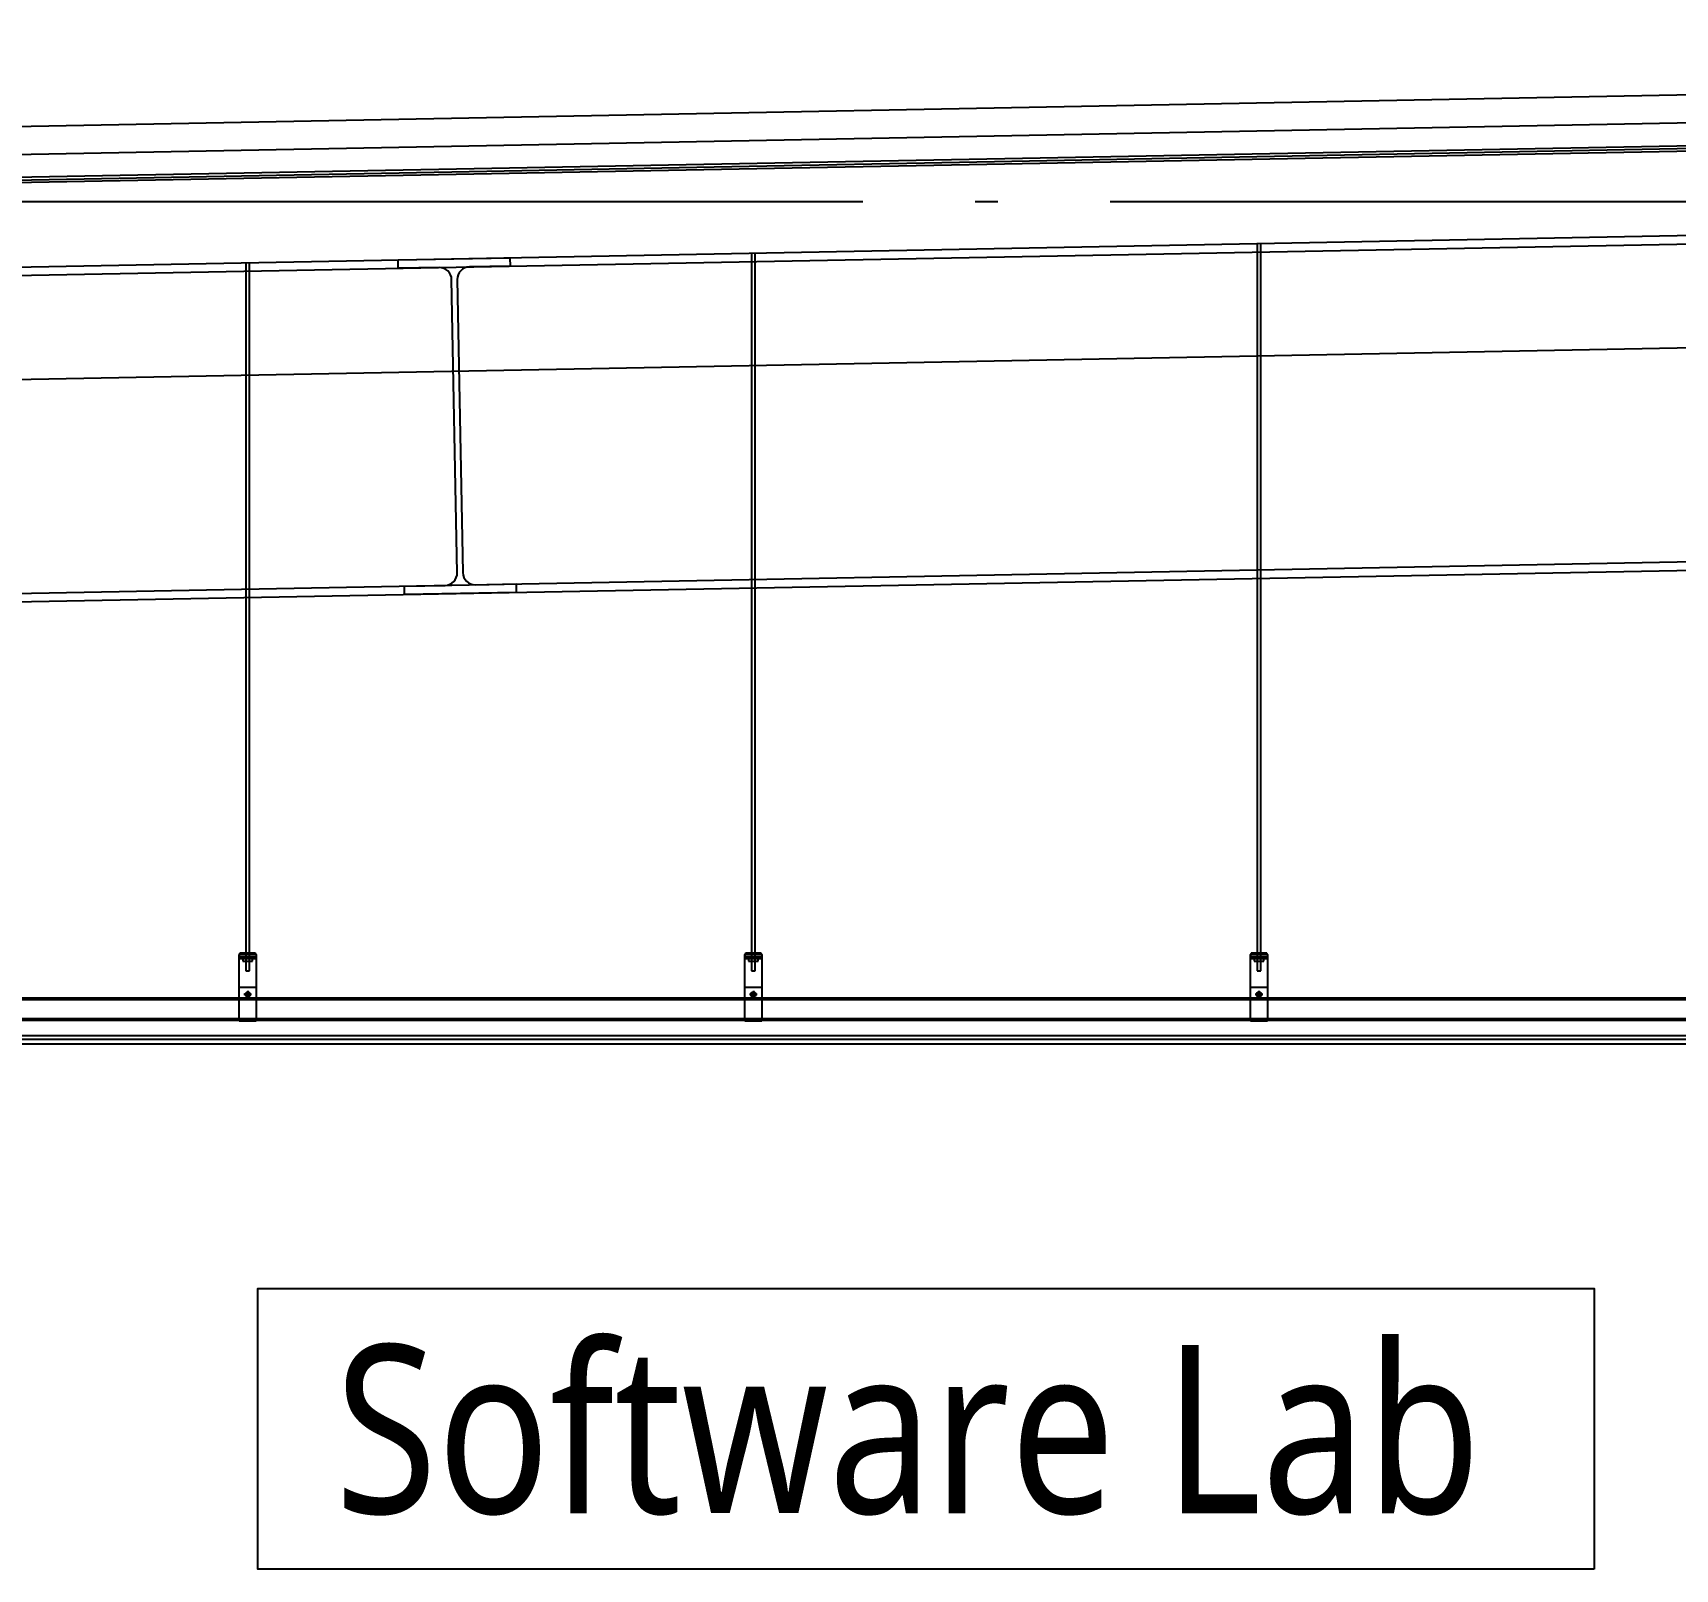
# Model space of a CAD drawing. Header units: millimetres. Extents: x 0 to 268175, y 0 to 74250.
# Drawn here: x 96920 to 99843, y 54513 to 57248 of the extents above; entities that cross this region are included whole.
import ezdxf
from ezdxf.enums import TextEntityAlignment as Align

# ---------------------------------------------------------------- set-up
doc = ezdxf.new("R2010")
doc.units = ezdxf.units.MM
doc.header["$LTSCALE"] = 200
doc.linetypes.add('CEN-GAUN', pattern=[32.2, 30, -1, 0.2, -1])
doc.layers.add('1 CEN', color=15, linetype='CEN-GAUN')
doc.layers.add('BA', color=9, linetype='Continuous')
doc.styles.add('SUNJIN', font='malgun.ttf')

msp = doc.modelspace()

# ---------------------------------------------------------------- linework, layer by layer
at = {"layer": '1 CEN'}
msp.add_line((92396.9, 56948.2), (120685.2, 56948.2), dxfattribs=at)
at = {"layer": 'BA'}
for p, q in [((105685.2, 57248.2), (95155.1, 57048.1)), ((95161.1, 56958.2), (105685.1, 57158.2)), ((105685.1, 57148.2), (95161.2, 56948.2)), ((105685.1, 57148.2), (95161.2, 56948.2)), ((95162.6, 56798.2), (105685, 56998.2)), ((95162.6, 56798.2), (105685, 56998.2)), ((95162.8, 56783.2), (105510.2, 56979.9)), ((98198.6, 56855.9), (98198.6, 55578.1)), ((98205.3, 55578.1), (98205.3, 56856)), ((99098.6, 56873), (99098.6, 55578.1)), ((99105.3, 55578.1), (99105.3, 56873.1)), ((97298.6, 56838.8), (97298.6, 55578.1)), ((97305.3, 55578.1), (97305.3, 56838.9)), ((97569.8, 56844), (97768.8, 56847.8)), ((97570.1, 56829), (97569.8, 56844)), ((97642.6, 56830.4), (97570.1, 56829)), ((97769, 56832.8), (97696.6, 56831.4)), ((97768.8, 56847.8), (97769, 56832.8)), ((95164.5, 56598.2), (105684.8, 56798.1)), ((97674.9, 56286.9), (97665, 56808.8)), ((97675, 56809), (97684.9, 56287.1)), ((95168.1, 56217.2), (105510.2, 56413.8)), ((95168.3, 56202.2), (105510.2, 56398.8)), ((97580.8, 56263.1), (97653.3, 56264.5)), ((97581.1, 56248.1), (97580.8, 56263.1)), ((97780.1, 56251.9), (97581.1, 56248.1)), ((97707.3, 56265.5), (97779.8, 56266.9)), ((97779.8, 56266.9), (97780.1, 56251.9)), ((97288.3, 55609.3), (97287, 55607.3)), ((97287, 55607.3), (97287, 55602.3)), ((97287, 55607.3), (97317, 55607.3)), ((97287, 55488.2), (97287, 55607.3)), ((97287, 55602.3), (97288.3, 55600.3)), ((97317, 55602.3), (97287, 55602.3)), ((97315.7, 55609.3), (97288.3, 55609.3)), ((97288.3, 55600.3), (97315.7, 55600.3)), ((97293.3, 55600.3), (97293.3, 55595.2)), ((97310.8, 55595.2), (97310.8, 55600.3)), ((97317, 55607.3), (97315.7, 55609.3)), ((97315.7, 55600.3), (97317, 55602.3)), ((97317, 55607.3), (97317, 55488.2)), ((98188.3, 55609.3), (98187, 55607.3)), ((98187, 55607.3), (98187, 55602.3)), ((98187, 55607.3), (98217, 55607.3)), ((98187, 55488.2), (98187, 55607.3)), ((98187, 55602.3), (98188.3, 55600.3)), ((98217, 55602.3), (98187, 55602.3)), ((98215.7, 55609.3), (98188.3, 55609.3)), ((98188.3, 55600.3), (98215.7, 55600.3)), ((98193.3, 55600.3), (98193.3, 55595.2)), ((98210.8, 55595.2), (98210.8, 55600.3)), ((98217, 55607.3), (98215.7, 55609.3)), ((98215.7, 55600.3), (98217, 55602.3)), ((98217, 55607.3), (98217, 55488.2)), ((99088.3, 55609.3), (99087, 55607.3)), ((99087, 55607.3), (99087, 55602.3)), ((99087, 55607.3), (99117, 55607.3)), ((99087, 55488.2), (99087, 55607.3)), ((99087, 55602.3), (99088.3, 55600.3)), ((99117, 55602.3), (99087, 55602.3)), ((99115.7, 55609.3), (99088.3, 55609.3)), ((99088.3, 55600.3), (99115.7, 55600.3)), ((99093.3, 55600.3), (99093.3, 55595.2)), ((99110.8, 55595.2), (99110.8, 55600.3)), ((99117, 55607.3), (99115.7, 55609.3)), ((99115.7, 55600.3), (99117, 55602.3)), ((99117, 55607.3), (99117, 55488.2)), ((97293.3, 55595.2), (97310.8, 55595.2)), ((97298.6, 55578.1), (97305.3, 55578.1)), ((98193.3, 55595.2), (98210.8, 55595.2)), ((98198.6, 55578.1), (98205.3, 55578.1)), ((99093.3, 55595.2), (99110.8, 55595.2)), ((99098.6, 55578.1), (99105.3, 55578.1)), ((97317, 55548.2), (97287, 55548.2)), ((97302, 55542.4), (97302, 55530)), ((98217, 55548.2), (98187, 55548.2)), ((98202, 55542.4), (98202, 55530)), ((99117, 55548.2), (99087, 55548.2)), ((99102, 55542.4), (99102, 55530)), ((95003.2, 55530.2), (115849.2, 55530.2)), ((95003.2, 55527.2), (115849.2, 55527.2)), ((97308.9, 55536.2), (97295.1, 55536.2)), ((98208.9, 55536.2), (98195.1, 55536.2)), ((99108.9, 55536.2), (99095.1, 55536.2)), ((95003.2, 55493.2), (115849.2, 55493.2)), ((95003.2, 55490.2), (115849.2, 55490.2)), ((97317, 55488.2), (97287, 55488.2)), ((98217, 55488.2), (98187, 55488.2)), ((99117, 55488.2), (99087, 55488.2)), ((95013.2, 55463.2), (115839.2, 55463.2)), ((95013.2, 55456.2), (115839.2, 55456.2)), ((95013.2, 55448.2), (115839.2, 55448.2))]:
    msp.add_line(p, q, dxfattribs=at)
at = {"layer": 'BA', "ltscale": 0.3}
msp.add_line((105686.2, 57198.2), (94745.2, 56990.3), dxfattribs=at)
at = {"layer": 'BA', "ltscale": 0.7}
msp.add_line((95161.1, 56953.2), (105685.1, 57153.2), dxfattribs=at)
at = {"layer": 'BA'}
msp.add_lwpolyline([(99698.5, 54512.8), (97320, 54512.8), (97320, 55012.8), (99698.5, 55012.8)], close=True, dxfattribs=at)
for centre, radius in [((97302, 55536.2), 4.25), ((98202, 55536.2), 4.25), ((99102, 55536.2), 4.25), ((97302, 55536.2), 3.25), ((98202, 55536.2), 3.25), ((99102, 55536.2), 3.25)]:
    msp.add_circle(centre, radius, dxfattribs=at)
for centre, start, end in [((97643, 56808.4), 1.0886, 91.0886), ((97697, 56809.4), 91.0886, 181.0886), ((97652.9, 56286.4), 271.0886, 1.0886), ((97706.9, 56287.5), 181.0886, 271.0886)]:
    msp.add_arc(centre, 22, start, end, dxfattribs=at)

# ---------------------------------------------------------------- texts
at = {"layer": 'BA', "style": 'SUNJIN', "width": 0.85}
msp.add_text('Software Lab', height=300, dxfattribs=at).set_placement((97456.8, 54762.2), align=Align.MIDDLE_LEFT)

doc.saveas('drawing.dxf')
